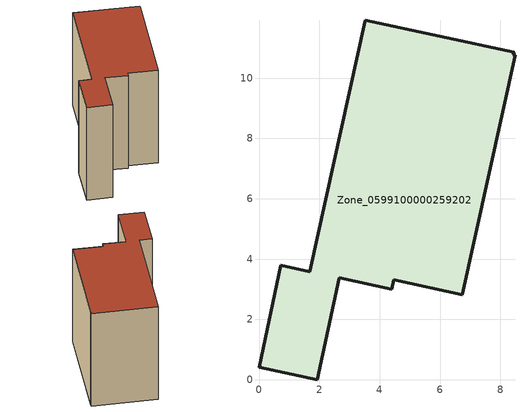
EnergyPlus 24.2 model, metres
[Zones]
Zone_0599100000259202
 floor ground (C_G): 8.48,10.76 6.73,2.81 4.46,3.31 4.4,3 2.65,3.38 1.93,0 0,0.41 0.72,3.79 1.69,3.59 3.51,11.92 8.46,10.86 8.44,10.77 z0
 wall outside (C_F): 1.69,3.59 0.72,3.79 0,0.41 1.93,0 2.65,3.38 4.4,3 4.46,3.31 6.73,2.81 8.48,10.76 8.44,10.77 8.46,10.86 3.51,11.92 1.69,3.59 z0:8.48
 roof outside (C_R): 4.46,3.31 6.73,2.81 8.48,10.76 8.44,10.77 8.46,10.86 3.51,11.92 1.69,3.59 0.72,3.79 0,0.41 1.93,0 2.65,3.38 4.4,3 z8.48
[BUILDING]
Pand.0599100000259202: North Axis=0; Terrain=City; Loads Convergence Tolerance Value=0.04; Temperature Convergence Tolerance Value=0.4; Solar Distribution=FullExterior; Maximum Number of Warmup Days=25; Minimum Number of Warmup Days=1
[Site:Location]
Rotterdam.The.Hague.AP_ZH_NLD Design_Conditions: Latitude=51.96; Longitude=4.45; Time Zone=1; Elevation=-4.5
[SITE:GROUNDTEMPERATURE:BUILDINGSURFACE]
18, 18, 18, 18, 18, 18, 18, 18, 18, 18, 18, 18
[MATERIAL] Thermal Absorptance=0.9; Solar Absorptance=0.7; Visible Absorptance=0.7
Name | Roughness | Thickness | Conductivity | Density | Specific Heat
G.TI.1975-1991 | MediumSmooth | 0.15 | 0.288461 | 540 | 1210
F.TI.1975-1991 | Rough | 0.3 | 0.230769 | 1920 | 840
R.TI.1975-1991 | MediumRough | 0.2 | 0.153846 | 1500 | 1000
[CONSTRUCTION]
C_G: G.TI.1975-1991
C_F: F.TI.1975-1991
C_R: R.TI.1975-1991
[ZONE]
Zone_0599100000259202: Type=1; Multiplier=1; Ceiling Height=Autocalculate; Volume=Autocalculate; Floor Area=autocalculate; Part of Total Floor Area=Yes
[ZONEINFILTRATION:DESIGNFLOWRATE]
Infil_Zone_0599100000259202: Zone or ZoneList or Space or SpaceList=Zone_0599100000259202; Schedule=AlwaysOn; Design Flow Rate Calculation Method=Flow/Area; Flow Rate per Floor Area=0.003; Constant Term Coefficient=1; Temperature Term Coefficient=0; Velocity Term Coefficient=0; Velocity Squared Term Coefficient=0
[HVACTEMPLATE:ZONE:IDEALLOADSAIRSYSTEM]
Zone_0599100000259202: Maximum Heating Supply Air Temperature=50; Minimum Cooling Supply Air Temperature=13; Maximum Heating Supply Air Humidity Ratio=0.0156; Minimum Cooling Supply Air Humidity Ratio=0.0077; Heating Limit=NoLimit; Cooling Limit=NoLimit; Dehumidification Control Type=ConstantSensibleHeatRatio; Cooling Sensible Heat Ratio=0.7; Dehumidification Setpoint=60; Humidification Control Type=None; Humidification Setpoint=30; Outdoor Air Method=None; Outdoor Air Flow Rate per Person=0.00944; Outdoor Air Flow Rate per Zone Floor Area=0; Outdoor Air Flow Rate per Zone=0; Demand Controlled Ventilation Type=None; Outdoor Air Economizer Type=NoEconomizer; Heat Recovery Type=None; Sensible Heat Recovery Effectiveness=0.7; Latent Heat Recovery Effectiveness=0.65
[ZONECONTROL:THERMOSTAT]
ThermostatControl_Zone_0599100000259202: Zone or ZoneList=Zone_0599100000259202; Control Type Schedule=DualSetpointControlType; Control 1=Thermostat_Zone_0599100000259202; Temperature Difference Between Cutout And Setpoint=0
[THERMOSTATSETPOINT:DUALSETPOINT]
Thermostat_Zone_0599100000259202: Heating Setpoint Temperature Schedule=HeatingSetpoint_Zone_0599100000259202; Cooling Setpoint Temperature Schedule=CoolingSetpoint_Zone_0599100000259202
[SCHEDULE:COMPACT]
HeatingSetpoint_Zone_0599100000259202: Through: 12/31, For: AllDays, Until: 24:00, 21
CoolingSetpoint_Zone_0599100000259202: Through: 12/31, For: AllDays, Until: 24:00, 24
DualSetpointControlType: Through: 12/31, For: AllDays, Until: 24:00, 4
AlwaysOn: Through: 12/31, For: AllDays, Until: 24:00, 1
